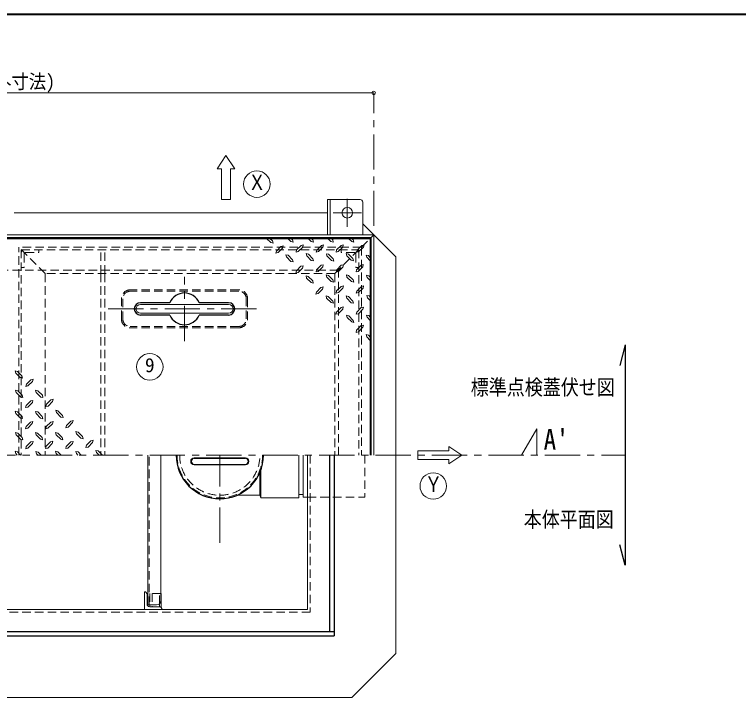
# Model space of a CAD drawing. Units: millimetres at full size, sheet at 1:8; details may follow other scales. Extents: x -1701 to 1539, y -1061 to 1187.
# Drawn here: x -918 to -97, y 412 to 1187 of the extents above; entities that cross this region are included whole.
import ezdxf
from ezdxf.enums import TextEntityAlignment as Align

# ---------------------------------------------------------------- set-up
doc = ezdxf.new("R2010")
doc.units = ezdxf.units.MM
doc.header["$LTSCALE"] = 8
doc.header["$PDMODE"] = 32
doc.header["$PDSIZE"] = 4
doc.linetypes.add('CHAIN1', pattern=[8, 5, -1, 1, -1])
doc.linetypes.add('DASHED1', pattern=[1.8, 1.2, -0.6])
doc.layers.add('0-6_補助線', color=4, linetype='Continuous', lineweight=9)
doc.styles.add('ＭＳ ゴシック', font='')
doc.styles.get('ＭＳ ゴシック').set_extended_font_data('MS Gothic')

msp = doc.modelspace()

# ---------------------------------------------------------------- linework, layer by layer
at = {"layer": '0-6_補助線', "color": 1, "lineweight": 40}
msp.add_line((1539.028, 1187.237), (-1700.972, 1187.237), dxfattribs=at)
at = {"layer": '0-6_補助線'}
for p, q in [((-1360.972, 1098.237), (-510.972, 1098.237)), ((-526.472, 977.237), (-560.472, 977.237)), ((-523.472, 974.237), (-523.472, 937.237)), ((-563.472, 962.237), (-918.472, 962.237)), ((-485.972, 912.237), (-523.472, 949.737)), ((-632.53, 933.237), (-627.673, 928.496)), ((-608.388, 933.237), (-604.772, 929.621)), ((-602.2, 928.978), (-604.772, 929.621)), ((-604.691, 933.237), (-602.923, 931.469)), ((-602.923, 931.469), (-602.2, 928.978)), ((-585.486, 933.237), (-581.87, 929.621)), ((-579.298, 928.897), (-581.87, 929.621)), ((-581.709, 933.237), (-579.941, 931.469)), ((-579.941, 931.469), (-579.298, 928.897)), ((-562.85, 933.237), (-559.45, 929.701)), ((-556.879, 929.058), (-559.45, 929.701)), ((-559.209, 933.237), (-557.522, 931.549)), ((-557.522, 931.549), (-556.879, 929.058)), ((-539.602, 933.237), (-535.986, 929.621)), ((-533.414, 928.897), (-535.986, 929.621)), ((-535.906, 933.237), (-534.138, 931.469)), ((-534.138, 931.469), (-533.414, 928.897)), ((-513.972, 934.237), (-514.972, 933.237)), ((-619.397, 917.005), (-614.334, 922.067)), ((-598.423, 920.058), (-599.066, 917.567)), ((-596.495, 918.21), (-591.432, 923.272)), ((-575.522, 919.978), (-576.164, 917.487)), ((-573.593, 918.13), (-568.531, 923.192)), ((-553.102, 920.138), (-553.745, 917.647)), ((-551.173, 918.29), (-546.111, 923.353)), ((-529.638, 919.978), (-530.281, 917.487)), ((-527.709, 918.13), (-522.647, 923.192)), ((-621.325, 918.853), (-621.968, 916.362)), ((-619.397, 917.005), (-621.968, 916.362)), ((-609.834, 912.103), (-610.477, 914.674)), ((-607.986, 914.031), (-610.477, 914.674)), ((-609.834, 912.103), (-604.772, 907.04)), ((-607.986, 914.031), (-602.923, 908.888)), ((-596.495, 918.21), (-599.066, 917.567)), ((-586.932, 913.308), (-587.575, 915.88)), ((-585.084, 915.237), (-587.575, 915.88)), ((-586.932, 913.308), (-581.87, 908.246)), ((-585.084, 915.237), (-580.022, 910.094)), ((-573.593, 918.13), (-576.164, 917.487)), ((-564.031, 913.228), (-564.673, 915.799)), ((-562.182, 915.156), (-564.673, 915.799)), ((-564.031, 913.228), (-558.968, 908.165)), ((-562.182, 915.156), (-557.12, 910.013)), ((-551.173, 918.29), (-553.745, 917.647)), ((-541.611, 913.388), (-542.254, 915.96)), ((-539.763, 915.317), (-542.254, 915.96)), ((-541.611, 913.388), (-536.548, 908.326)), ((-539.763, 915.317), (-534.7, 910.174)), ((-527.709, 918.13), (-530.281, 917.487)), ((-517.022, 913.63), (-519.593, 914.272)), ((-518.87, 911.701), (-519.593, 914.272)), ((-518.87, 911.701), (-514.972, 907.804)), ((-517.022, 913.63), (-514.972, 911.288)), ((-485.972, 912.237), (-485.972, 687.237)), ((-602.2, 906.397), (-604.772, 907.04)), ((-602.923, 908.888), (-602.2, 906.397)), ((-579.298, 907.603), (-581.87, 908.246)), ((-580.022, 910.094), (-579.298, 907.603)), ((-556.397, 907.522), (-558.968, 908.165)), ((-557.12, 910.013), (-556.397, 907.522)), ((-533.977, 907.683), (-536.548, 908.326)), ((-534.7, 910.174), (-533.977, 907.683)), ((-598.664, 896.353), (-599.307, 893.862)), ((-596.736, 894.505), (-591.673, 899.567)), ((-575.763, 897.558), (-576.406, 895.067)), ((-573.834, 895.71), (-576.406, 895.067)), ((-573.834, 895.71), (-568.772, 900.772)), ((-552.861, 897.478), (-553.504, 894.987)), ((-550.932, 895.63), (-553.504, 894.987)), ((-550.932, 895.63), (-545.87, 900.692)), ((-530.441, 897.638), (-531.084, 895.147)), ((-528.513, 895.79), (-531.084, 895.147)), ((-528.513, 895.79), (-523.45, 900.853)), ((-596.736, 894.505), (-599.307, 893.862)), ((-587.093, 888.076), (-587.736, 890.647)), ((-585.245, 890.005), (-587.736, 890.647)), ((-587.093, 888.076), (-582.031, 883.013)), ((-585.245, 890.005), (-580.182, 884.862)), ((-564.191, 889.281), (-564.834, 891.853)), ((-562.343, 891.21), (-564.834, 891.853)), ((-564.191, 889.281), (-559.129, 884.219)), ((-562.343, 891.21), (-557.281, 886.067)), ((-541.289, 889.201), (-541.932, 891.772)), ((-539.441, 891.13), (-541.932, 891.772)), ((-541.289, 889.201), (-536.227, 884.138)), ((-539.441, 891.13), (-534.379, 885.987)), ((-516.539, 890.647), (-519.111, 891.29)), ((-518.388, 888.719), (-519.111, 891.29)), ((-518.388, 888.719), (-514.972, 885.304)), ((-516.539, 890.647), (-514.972, 889.08)), ((-579.459, 882.371), (-582.031, 883.013)), ((-580.182, 884.862), (-579.459, 882.371)), ((-556.557, 883.576), (-559.129, 884.219)), ((-557.281, 886.067), (-556.557, 883.576)), ((-533.656, 883.496), (-536.227, 884.138)), ((-534.379, 885.987), (-533.656, 883.496)), ((-575.923, 872.326), (-576.566, 869.835)), ((-573.995, 870.478), (-576.566, 869.835)), ((-573.995, 870.478), (-568.932, 875.54)), ((-553.022, 873.531), (-553.664, 871.04)), ((-551.093, 871.683), (-553.664, 871.04)), ((-551.093, 871.683), (-546.031, 876.746)), ((-530.12, 873.451), (-530.763, 870.96)), ((-528.191, 871.603), (-530.763, 870.96)), ((-528.191, 871.603), (-523.129, 876.665)), ((-564.352, 865.335), (-564.995, 867.906)), ((-562.504, 867.263), (-564.995, 867.906)), ((-564.352, 865.335), (-559.289, 860.272)), ((-562.504, 867.263), (-557.441, 862.121)), ((-557.441, 862.121), (-556.718, 859.63)), ((-541.45, 865.255), (-542.093, 867.826)), ((-539.602, 867.183), (-542.093, 867.826)), ((-541.45, 865.255), (-536.388, 860.192)), ((-539.602, 867.183), (-534.539, 862.04)), ((-534.539, 862.04), (-533.816, 859.549)), ((-516.218, 867.826), (-518.789, 868.469)), ((-518.147, 865.897), (-518.789, 868.469)), ((-518.147, 865.897), (-514.972, 862.723)), ((-516.218, 867.826), (-514.972, 866.58)), ((-556.718, 859.63), (-559.289, 860.272)), ((-533.816, 859.549), (-536.388, 860.192)), ((-553.182, 849.585), (-553.825, 847.094)), ((-551.254, 847.737), (-553.825, 847.094)), ((-551.254, 847.737), (-546.191, 852.799)), ((-539.2, 845.246), (-541.772, 845.888)), ((-541.048, 843.317), (-541.772, 845.888)), ((-530.281, 849.505), (-530.923, 847.013)), ((-528.352, 847.656), (-530.923, 847.013)), ((-528.352, 847.656), (-523.289, 852.719)), ((-516.62, 845.567), (-519.191, 846.21)), ((-518.468, 843.638), (-519.191, 846.21)), ((-516.62, 845.567), (-514.972, 843.92)), ((-541.048, 843.317), (-535.986, 838.335)), ((-539.2, 845.246), (-534.138, 840.183)), ((-533.414, 837.612), (-535.986, 838.335)), ((-534.138, 840.183), (-533.414, 837.612)), ((-518.468, 843.638), (-514.972, 840.003)), ((-530.361, 829.094), (-531.004, 826.522)), ((-530.361, 829.094), (-525.298, 834.156)), ((-528.432, 827.246), (-523.45, 832.308)), ((-528.432, 827.246), (-531.004, 826.522)), ((-517.022, 823.308), (-519.593, 823.951)), ((-518.87, 821.38), (-519.593, 823.951)), ((-518.87, 821.38), (-514.972, 817.326)), ((-517.022, 823.308), (-514.972, 821.259)), ((-917.531, 782.862), (-914.959, 782.138)), ((-916.807, 780.29), (-917.531, 782.862)), ((-911.745, 775.228), (-916.807, 780.29)), ((-909.897, 777.156), (-914.959, 782.138)), ((-911.745, 775.228), (-909.173, 774.585)), ((-909.897, 777.156), (-909.173, 774.585)), ((-899.691, 772.737), (-904.754, 767.674)), ((-899.691, 772.737), (-897.12, 773.38)), ((-897.763, 770.888), (-897.12, 773.38)), ((-917.129, 760.924), (-914.557, 760.281)), ((-916.406, 758.433), (-917.129, 760.924)), ((-911.343, 753.29), (-916.406, 758.433)), ((-909.495, 755.219), (-914.557, 760.281)), ((-909.495, 755.219), (-908.852, 752.647)), ((-894.227, 760.844), (-891.656, 760.201)), ((-893.504, 758.353), (-894.227, 760.844)), ((-888.441, 753.21), (-893.504, 758.353)), ((-886.593, 755.138), (-891.656, 760.201)), ((-886.593, 755.138), (-885.95, 752.567)), ((-911.343, 753.29), (-908.852, 752.647)), ((-899.852, 748.79), (-904.914, 743.728)), ((-899.852, 748.79), (-897.281, 749.433)), ((-897.923, 746.942), (-897.281, 749.433)), ((-888.441, 753.21), (-885.95, 752.567)), ((-876.95, 749.996), (-882.013, 744.933)), ((-876.95, 749.996), (-874.379, 750.638)), ((-875.022, 748.147), (-874.379, 750.638)), ((-917.289, 736.978), (-914.718, 736.335)), ((-916.566, 734.487), (-917.289, 736.978)), ((-911.504, 729.344), (-916.566, 734.487)), ((-909.656, 731.272), (-914.718, 736.335)), ((-909.656, 731.272), (-909.013, 728.701)), ((-894.388, 736.897), (-891.816, 736.255)), ((-893.664, 734.406), (-894.388, 736.897)), ((-888.602, 729.263), (-893.664, 734.406)), ((-886.754, 731.192), (-891.816, 736.255)), ((-886.754, 731.192), (-886.111, 728.621)), ((-871.486, 738.103), (-868.914, 737.46)), ((-870.763, 735.612), (-871.486, 738.103)), ((-865.7, 730.469), (-870.763, 735.612)), ((-863.852, 732.397), (-868.914, 737.46)), ((-865.7, 730.469), (-863.209, 729.826)), ((-863.852, 732.397), (-863.209, 729.826)), ((-911.504, 729.344), (-909.013, 728.701)), ((-900.013, 724.844), (-905.075, 719.781)), ((-900.013, 724.844), (-897.441, 725.487)), ((-898.084, 722.996), (-897.441, 725.487)), ((-888.602, 729.263), (-886.111, 728.621)), ((-877.111, 724.763), (-882.173, 719.701)), ((-877.111, 724.763), (-874.539, 725.406)), ((-875.182, 722.915), (-874.539, 725.406)), ((-854.209, 725.969), (-859.272, 720.906)), ((-854.209, 725.969), (-851.638, 726.612)), ((-852.281, 724.121), (-851.638, 726.612)), ((-848.745, 714.076), (-846.173, 713.433)), ((-848.022, 711.585), (-848.745, 714.076)), ((-916.968, 712.79), (-914.397, 712.147)), ((-916.245, 710.299), (-916.968, 712.79)), ((-911.182, 705.156), (-916.245, 710.299)), ((-909.334, 707.085), (-914.397, 712.147)), ((-909.334, 707.085), (-908.691, 704.513)), ((-894.548, 712.951), (-891.977, 712.308)), ((-893.825, 710.46), (-894.548, 712.951)), ((-888.763, 705.317), (-893.825, 710.46)), ((-886.914, 707.246), (-891.977, 712.308)), ((-886.914, 707.246), (-886.272, 704.674)), ((-871.647, 712.871), (-869.075, 712.228)), ((-870.923, 710.38), (-871.647, 712.871)), ((-865.861, 705.237), (-870.923, 710.38)), ((-864.013, 707.165), (-869.075, 712.228)), ((-864.013, 707.165), (-863.37, 704.594)), ((-842.959, 706.442), (-848.022, 711.585)), ((-841.111, 708.371), (-846.173, 713.433)), ((-842.959, 706.442), (-840.468, 705.799)), ((-841.111, 708.371), (-840.468, 705.799)), ((-911.182, 705.156), (-908.691, 704.513)), ((-899.772, 702.183), (-904.834, 697.121)), ((-899.772, 702.183), (-897.2, 702.826)), ((-897.843, 700.335), (-897.2, 702.826)), ((-888.763, 705.317), (-886.272, 704.674)), ((-877.352, 702.344), (-882.414, 697.281)), ((-877.352, 702.344), (-874.781, 702.987)), ((-875.423, 700.496), (-874.781, 702.987)), ((-865.861, 705.237), (-863.37, 704.594)), ((-854.45, 702.263), (-859.513, 697.201)), ((-854.45, 702.263), (-851.879, 702.906)), ((-852.522, 700.415), (-851.879, 702.906)), ((-831.548, 703.469), (-836.611, 698.406)), ((-831.548, 703.469), (-828.977, 704.112)), ((-829.62, 701.621), (-828.977, 704.112)), ((-917.531, 691.576), (-914.959, 690.853)), ((-916.807, 689.005), (-917.531, 691.576)), ((-911.343, 687.237), (-914.959, 690.853)), ((-894.066, 691.415), (-891.495, 690.772)), ((-893.423, 688.924), (-894.066, 691.415)), ((-888.095, 687.237), (-891.495, 690.772)), ((-871.647, 691.576), (-869.075, 690.853)), ((-871.004, 689.005), (-871.647, 691.576)), ((-865.459, 687.237), (-869.075, 690.853)), ((-848.745, 691.496), (-846.173, 690.853)), ((-848.022, 689.005), (-848.745, 691.496)), ((-842.557, 687.237), (-846.173, 690.853)), ((-818.415, 687.237), (-823.272, 691.978)), ((-915.039, 687.237), (-916.807, 689.005)), ((-891.736, 687.237), (-893.423, 688.924)), ((-869.236, 687.237), (-871.004, 689.005)), ((-846.254, 687.237), (-848.022, 689.005)), ((-714.487, 684.237), (-656.458, 684.237)), ((-595.972, 687.237), (-595.972, 638.737)), ((-590.972, 687.237), (-590.972, 639.737)), ((-714.487, 676.237), (-656.458, 676.237)), ((-639.972, 667.743), (-639.972, 641.737)), ((-638.972, 670.266), (-638.972, 638.737)), ((-595.972, 642.737), (-590.972, 642.737)), ((-595.972, 638.737), (-638.972, 638.737)), ((-590.972, 639.737), (-585.972, 639.737)), ((-764.972, 517.237), (-764.972, 515.237))]:
    msp.add_line(p, q, dxfattribs=at)
at = {"layer": '0-6_補助線', "linetype": 'CHAIN1'}
for p, q in [((-510.972, 947.237), (-510.972, 1098.237)), ((-540.972, 978.237), (-540.972, 946.237)), ((-556.972, 962.237), (-524.972, 962.237)), ((-725.472, 816.737), (-725.472, 889.737)), ((-811.972, 853.237), (-638.972, 853.237)), ((-343.472, 687.237), (-325.972, 717.237)), ((-325.972, 687.237), (-325.972, 717.237)), ((-1596.972, 687.237), (-225.972, 687.237)), ((-685.472, 587.737), (-685.472, 687.237))]:
    msp.add_line(p, q, dxfattribs=at)
at = {"layer": '0-6_補助線', "color": 7, "lineweight": 18}
for p, q in [((-678.472, 1027.237), (-688.472, 1012.237)), ((-668.472, 1012.237), (-678.472, 1027.237)), ((-683.472, 1012.237), (-688.472, 1012.237)), ((-668.472, 1012.237), (-673.472, 1012.237)), ((-673.472, 1012.237), (-673.472, 977.237)), ((-563.472, 937.237), (-563.472, 977.237)), ((-560.472, 977.237), (-563.472, 977.237)), ((-560.472, 937.237), (-560.472, 977.237)), ((-510.972, 687.237), (-510.972, 937.237)), ((-513.972, 934.237), (-1357.972, 934.237)), ((-513.972, 687.237), (-513.972, 934.237)), ((-675.472, 858.237), (-775.472, 858.237)), ((-675.472, 848.237), (-775.472, 848.237)), ((-425.972, 692.237), (-425.972, 697.237)), ((-410.972, 687.237), (-425.972, 697.237)), ((-767.222, 517.237), (-767.222, 687.237)), ((-752.222, 522.237), (-752.222, 687.237)), ((-585.972, 687.237), (-585.972, 512.237)), ((-485.972, 687.237), (-485.972, 462.237)), ((-425.972, 682.237), (-460.972, 682.237)), ((-425.972, 677.237), (-410.972, 687.237)), ((-425.972, 677.237), (-425.972, 682.237)), ((-770.972, 532.237), (-770.972, 512.237)), ((-767.972, 518.237), (-767.972, 529.237)), ((-752.222, 530.237), (-751.851, 530.237)), ((-751.851, 515.237), (-751.851, 530.237)), ((-757.222, 517.237), (-767.222, 517.237)), ((-753.972, 515.237), (-753.972, 518.437)), ((-585.972, 512.237), (-1108.972, 512.237)), ((-764.972, 515.237), (-751.851, 515.237)), ((-535.972, 412.237), (-485.972, 462.237)), ((-535.972, 412.237), (-1335.972, 412.237))]:
    msp.add_line(p, q, dxfattribs=at)
at = {"layer": '0-6_補助線', "color": 5, "lineweight": 25}
for p, q in [((-1356.972, 933.237), (-514.972, 933.237)), ((-514.972, 933.237), (-514.972, 687.237)), ((-742.056, 860.237), (-775.472, 860.237)), ((-675.472, 860.237), (-708.889, 860.237)), ((-742.056, 846.237), (-775.472, 846.237)), ((-675.472, 846.237), (-708.889, 846.237)), ((-225.972, 812.237), (-232.184, 789.054)), ((-225.972, 812.237), (-225.972, 562.237)), ((-714.487, 683.737), (-656.458, 683.737)), ((-560.972, 687.237), (-560.972, 487.237)), ((-555.972, 687.237), (-555.972, 482.237)), ((-714.487, 676.737), (-656.458, 676.737)), ((-225.972, 562.237), (-232.184, 585.419)), ((-1315.972, 487.237), (-555.972, 487.237)), ((-1315.972, 482.237), (-555.972, 482.237))]:
    msp.add_line(p, q, dxfattribs=at)
at = {"layer": '0-6_補助線', "linetype": 'DASHED1'}
for p, q in [((-524.972, 923.237), (-514.972, 933.237)), ((-910.472, 920.237), (-527.972, 920.237)), ((-910.472, 920.237), (-910.472, 687.237)), ((-890.472, 920.237), (-890.472, 917.037)), ((-820.472, 893.237), (-820.472, 920.237)), ((-815.972, 893.237), (-815.972, 920.237)), ((-547.972, 920.237), (-547.972, 917.037)), ((-527.972, 920.237), (-527.972, 687.237)), ((-907.272, 915.437), (-907.272, 900.237)), ((-905.672, 917.037), (-890.472, 917.037)), ((-532.772, 917.037), (-547.972, 917.037)), ((-531.172, 915.437), (-531.172, 900.237)), ((-550.972, 897.237), (-1320.972, 897.237)), ((-910.472, 900.237), (-907.272, 900.237)), ((-550.972, 687.237), (-550.972, 897.237)), ((-527.972, 900.237), (-531.172, 900.237)), ((-765.722, 517.237), (-765.722, 687.237)), ((-582.972, 687.237), (-582.972, 509.237)), ((-520.972, 687.237), (-520.972, 639.737)), ((-585.972, 639.737), (-520.972, 639.737)), ((-752.222, 530.237), (-764.972, 530.237)), ((-764.972, 530.237), (-764.972, 517.237)), ((-761.972, 530.237), (-761.972, 515.237)), ((-753.972, 518.437), (-753.972, 530.237)), ((-582.972, 509.237), (-1288.972, 509.237))]:
    msp.add_line(p, q, dxfattribs=at)
at = {"layer": '0-6_補助線', "color": 7, "linetype": 'DASHED1', "lineweight": 18}
for p, q in [((-883.472, 893.237), (-913.472, 923.237)), ((-524.972, 923.237), (-913.472, 923.237)), ((-913.472, 687.237), (-913.472, 923.237)), ((-554.972, 893.237), (-524.972, 923.237)), ((-524.972, 923.237), (-524.972, 687.237)), ((-554.972, 893.237), (-883.472, 893.237)), ((-883.472, 893.237), (-883.472, 687.237)), ((-820.472, 893.237), (-820.472, 687.237)), ((-815.972, 893.237), (-815.972, 687.237)), ((-554.972, 893.237), (-554.972, 687.237)), ((-663.972, 874.737), (-786.972, 874.737)), ((-663.972, 873.237), (-786.972, 873.237)), ((-796.972, 841.737), (-796.972, 864.737)), ((-795.472, 864.737), (-795.472, 841.737)), ((-655.472, 841.737), (-655.472, 864.737)), ((-653.972, 864.737), (-653.972, 841.737)), ((-663.972, 833.237), (-786.972, 833.237)), ((-663.972, 831.737), (-786.972, 831.737))]:
    msp.add_line(p, q, dxfattribs=at)
at = {"layer": '0-6_補助線', "color": 7, "lineweight": 18}
for points in [[(-683.472, 1012.237), (-683.472, 977.237), (-673.472, 977.237)], [(-513.972, 934.237), (-510.972, 937.237), (-1360.972, 937.237)], [(-425.972, 692.237), (-460.972, 692.237), (-460.972, 682.237)]]:
    msp.add_lwpolyline(points, dxfattribs=at)
at = {"layer": '0-6_補助線'}
for points in [[(-628.718, 933.237), (-625.825, 930.344), (-625.102, 927.772), (-627.673, 928.496)], [(-621.325, 918.853), (-616.182, 923.996), (-613.691, 924.638), (-614.334, 922.067)], [(-598.423, 920.058), (-593.281, 925.201), (-590.789, 925.844), (-591.432, 923.272)], [(-575.522, 919.978), (-570.379, 925.121), (-567.888, 925.763), (-568.531, 923.192)], [(-553.102, 920.138), (-547.959, 925.281), (-545.468, 925.924), (-546.111, 923.353)], [(-529.638, 919.978), (-524.495, 925.121), (-522.004, 925.763), (-522.647, 923.192)], [(-575.763, 897.558), (-570.62, 902.701), (-568.129, 903.344), (-568.772, 900.772)], [(-552.861, 897.478), (-547.718, 902.621), (-545.227, 903.263), (-545.87, 900.692)], [(-530.441, 897.638), (-525.298, 902.781), (-522.807, 903.424), (-523.45, 900.853)], [(-598.664, 896.353), (-593.522, 901.496), (-591.031, 902.138), (-591.673, 899.567)], [(-553.022, 873.531), (-547.879, 878.674), (-545.388, 879.317), (-546.031, 876.746)], [(-530.12, 873.451), (-524.977, 878.594), (-522.486, 879.237), (-523.129, 876.665)], [(-575.923, 872.326), (-570.781, 877.469), (-568.289, 878.112), (-568.932, 875.54)], [(-553.182, 849.585), (-548.039, 854.728), (-545.548, 855.371), (-546.191, 852.799)], [(-530.281, 849.505), (-525.138, 854.647), (-522.647, 855.29), (-523.289, 852.719)], [(-525.298, 834.156), (-522.727, 834.88), (-523.45, 832.308)], [(-897.763, 770.888), (-902.906, 765.746), (-905.397, 765.103), (-904.754, 767.674)], [(-897.923, 746.942), (-903.066, 741.799), (-905.557, 741.156), (-904.914, 743.728)], [(-875.022, 748.147), (-880.164, 743.005), (-882.656, 742.362), (-882.013, 744.933)], [(-898.084, 722.996), (-903.227, 717.853), (-905.718, 717.21), (-905.075, 719.781)], [(-875.182, 722.915), (-880.325, 717.772), (-882.816, 717.13), (-882.173, 719.701)], [(-852.281, 724.121), (-857.423, 718.978), (-859.914, 718.335), (-859.272, 720.906)], [(-897.843, 700.335), (-902.986, 695.192), (-905.477, 694.549), (-904.834, 697.121)], [(-875.423, 700.496), (-880.566, 695.353), (-883.057, 694.71), (-882.414, 697.281)], [(-852.522, 700.415), (-857.664, 695.272), (-860.156, 694.63), (-859.513, 697.201)], [(-829.62, 701.621), (-834.763, 696.478), (-837.254, 695.835), (-836.611, 698.406)], [(-822.227, 687.237), (-825.12, 690.13), (-825.843, 692.701), (-823.272, 691.978)], [(-665.979, 641.737), (-639.972, 641.737), (-638.972, 638.737)]]:
    msp.add_lwpolyline(points, dxfattribs=at)
at = {"layer": '0-6_補助線', "color": 7, "lineweight": 18}
for centre in [(-643.472, 994.737), (-764.82, 787.435), (-443.472, 652.237)]:
    msp.add_circle(centre, 15, dxfattribs=at)
at = {"layer": '0-6_補助線'}
msp.add_circle((-540.972, 962.237), 6, dxfattribs=at)
for centre, radius, start, end in [((-526.472, 974.237), 3, 0, 90), ((-714.487, 680.237), 4, 90, 270), ((-656.458, 680.237), 4, 270, 90)]:
    msp.add_arc(centre, radius, start, end, dxfattribs=at)
at = {"layer": '0-6_補助線', "linetype": 'DASHED1'}
for centre, radius, start, end in [((-907.272, 917.037), 3.2, 90, 180), ((-531.172, 917.037), 3.2, 0, 90), ((-905.672, 915.437), 1.6, 90, 180), ((-532.772, 915.437), 1.6, 0, 90)]:
    msp.add_arc(centre, radius, start, end, dxfattribs=at)
at = {"layer": '0-6_補助線', "color": 7, "linetype": 'DASHED1', "lineweight": 18}
for centre, radius, start, end in [((-786.972, 864.737), 10, 90, 180), ((-786.972, 864.737), 8.5, 90, 180), ((-663.972, 864.737), 10, 0, 90), ((-663.972, 864.737), 8.5, 0, 90), ((-786.972, 841.737), 10, 180, 270), ((-786.972, 841.737), 8.5, 180, 270), ((-663.972, 841.737), 10, 270, 0), ((-663.972, 841.737), 8.5, 270, 0), ((-685.472, 687.237), 48.5, 180, 0), ((-685.472, 687.237), 45.5, 180, 0)]:
    msp.add_arc(centre, radius, start, end, dxfattribs=at)
at = {"layer": '0-6_補助線', "color": 5, "lineweight": 25}
for centre, radius, start, end in [((-725.472, 853.237), 18, 22.88538, 157.11462), ((-775.472, 853.237), 7, 90, 270), ((-675.472, 853.237), 7, 270, 90), ((-725.472, 853.237), 18, 202.88538, 337.11462), ((-685.472, 687.237), 49.5, 180, 0), ((-714.487, 680.237), 3.5, 90, 270), ((-656.458, 680.237), 3.5, 270, 90)]:
    msp.add_arc(centre, radius, start, end, dxfattribs=at)
at = {"layer": '0-6_補助線', "color": 7, "lineweight": 18}
for centre, radius, start, end in [((-775.472, 853.237), 5, 90, 270), ((-675.472, 853.237), 5, 270, 90), ((-770.972, 529.237), 3, 0, 90), ((-764.972, 518.237), 3, 180, 270), ((-757.222, 522.237), 5, 270, 0), ((-753.972, 512.237), 3, 0, 90)]:
    msp.add_arc(centre, radius, start, end, dxfattribs=at)
at = {"layer": '0-6_補助線', "color": 1}
msp.add_point((-510.972, 1098.237), dxfattribs=at)

# ---------------------------------------------------------------- texts
at = {"layer": '0-6_補助線', "color": 7, "style": 'ＭＳ ゴシック'}
for s, height, width, p in [('850(枠外寸法)', 16.13, 0.9, (-1000.972, 1098.237)), ('Ｘ', 17.6, 0.85, (-653.472, 982.737)), ('標準点検蓋伏せ図', 17.6, 0.85, (-400.972, 750.237)), ("A'", 23.46, 0.9, (-318.472, 686.237)), ('Ｙ', 17.6, 0.85, (-453.472, 640.237)), ('本体平面図', 17.6, 0.85, (-340.972, 600.237))]:
    msp.add_text(s, height=height, dxfattribs=dict(at, width=width)).set_placement(p, align=Align.BOTTOM_LEFT)
msp.add_text('9', height=16.13, dxfattribs=at).set_placement((-770.32, 776.435), align=Align.BOTTOM_LEFT)

doc.saveas('drawing.dxf')
